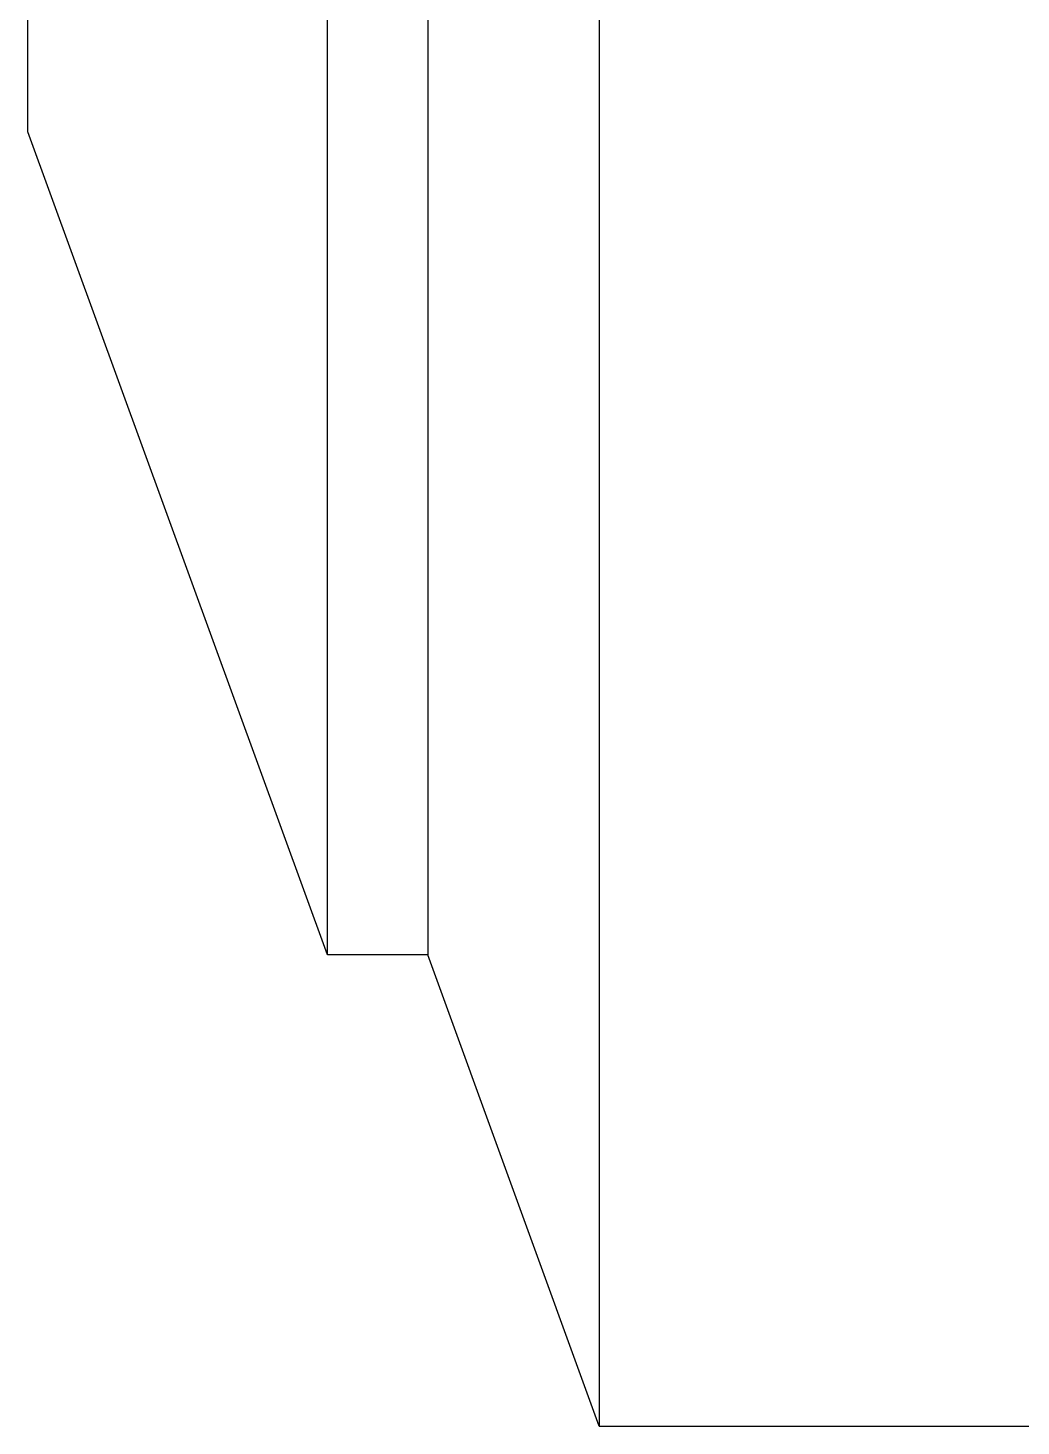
# Model space of a CAD drawing. Header units: millimetres. Extents: x 0 to 1189, y 0 to 841.
# Drawn here: x 505.85 to 526.94, y 247.11 to 276.79 of the extents above; entities that cross this region are included whole.
import ezdxf

# ---------------------------------------------------------------- set-up
doc = ezdxf.new("R2010")
doc.units = ezdxf.units.MM
doc.header["$LTSCALE"] = 65.395
doc.layers.get('0').update_dxf_attribs({"linetype": 'CONTINUOUS'})
doc.layers.add('02___PRT_ALL_AXES', color=7, linetype='CONTINUOUS')

msp = doc.modelspace()

# ---------------------------------------------------------------- linework, layer by layer
at = {"color": 7, "linetype": 'Continuous'}
for p, q in [((512.214, 257.109), (512.214, 475.828)), ((514.342, 473.933), (514.342, 257.109)), ((505.854, 274.585), (505.854, 470.139)), ((517.982, 426.109), (517.982, 247.109)), ((514.342, 257.109), (512.214, 257.109)), ((517.982, 247.109), (514.342, 257.109)), ((517.982, 247.109), (531.365, 247.109))]:
    msp.add_line(p, q, dxfattribs=at)
at = {"layer": '02___PRT_ALL_AXES', "color": 7, "linetype": 'Continuous'}
msp.add_line((512.214, 257.109), (505.854, 274.584), dxfattribs=at)

doc.saveas('drawing.dxf')
